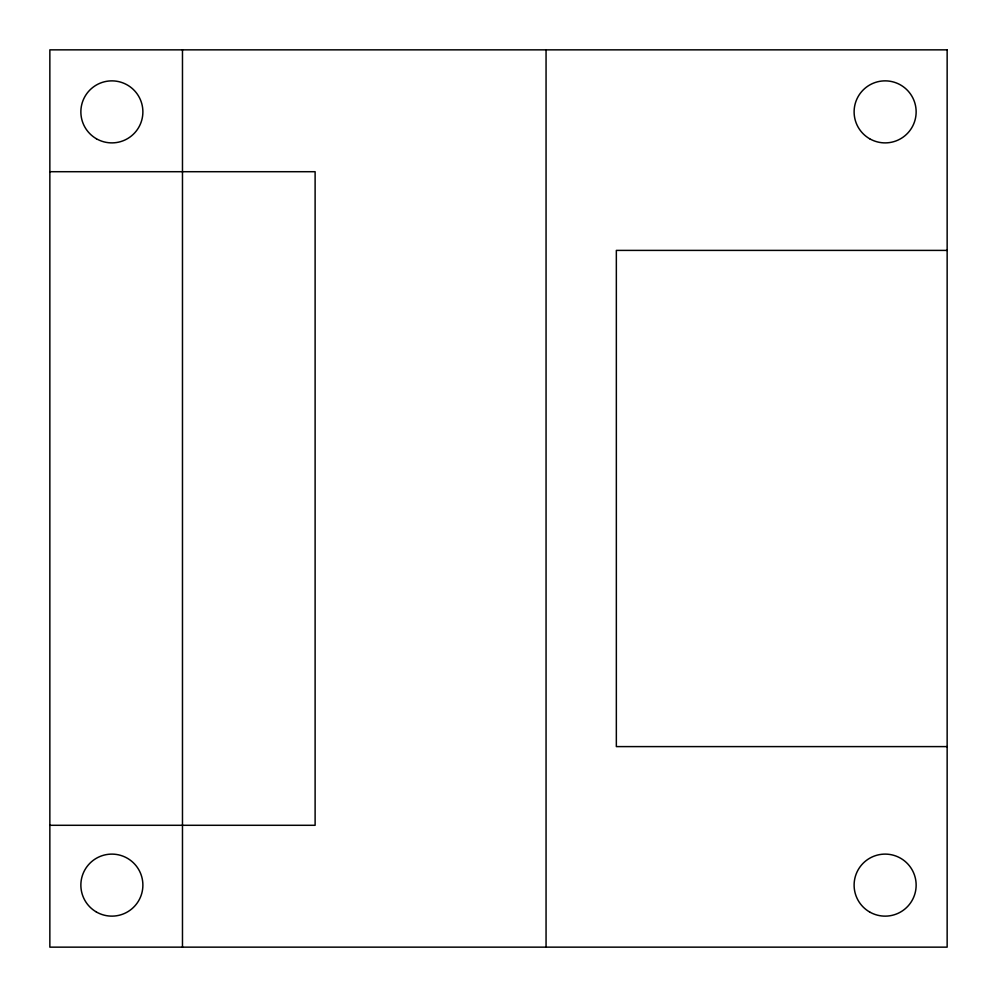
<?xml version="1.0" encoding="UTF-8"?>
<svg xmlns="http://www.w3.org/2000/svg" width="997" height="997" viewBox="0 0 997 997"><rect width="100%" height="100%" fill="white"/><g stroke="black" fill="none" stroke-linecap="round" stroke-linejoin="round"><path stroke-width="1.5" d="M49.85 171.708L315.114 171.708L315.114 825.292L49.85 825.292M947.15 250.397L616.345 250.397L616.345 746.603L947.15 746.603M546.057 49.85L546.057 947.15M182.476 49.85L182.476 947.15M947.15 49.85L49.85 49.85L49.85 947.15L947.15 947.15L947.15 49.85M96.373 138.733A31.007 31.007 0 0 0 142.883 111.876A31.007 31.007 0 0 0 96.373 85.019A31.007 31.007 0 0 0 96.373 138.733M96.373 911.981A31.007 31.007 0 0 0 142.883 885.124A31.007 31.007 0 0 0 96.373 858.267A31.007 31.007 0 0 0 96.373 911.981M869.621 911.981A31.007 31.007 0 0 0 916.143 885.124A31.007 31.007 0 0 0 869.621 858.267A31.007 31.007 0 0 0 869.621 911.981M869.621 138.733A31.007 31.007 0 0 0 916.143 111.876A31.007 31.007 0 0 0 869.621 85.019A31.007 31.007 0 0 0 869.621 138.733"/></g></svg>
